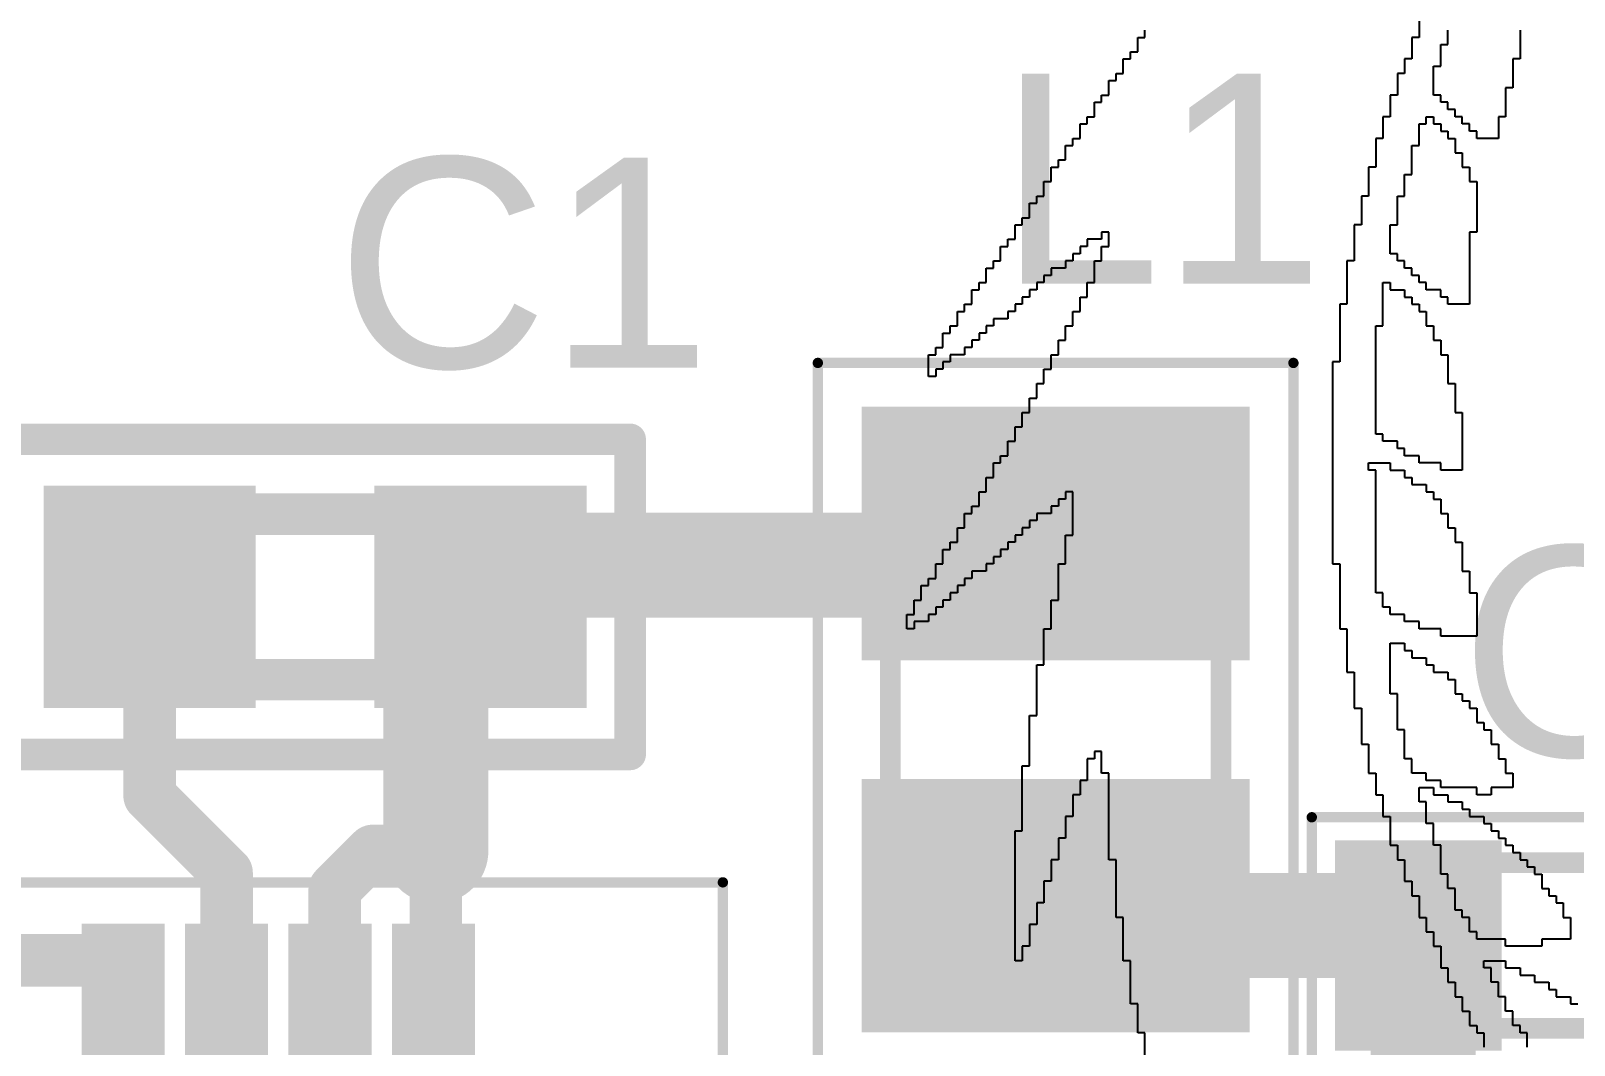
# Model space of a CAD drawing. Header units: inches. Extents: x -0.1 to 45, y 0.5 to 34.4.
# Drawn here: x 32.08 to 39.54, y 14.3 to 19.21 of the extents above; entities that cross this region are included whole.
import ezdxf

# ---------------------------------------------------------------- set-up
doc = ezdxf.new("R2010")
doc.units = ezdxf.units.IN
doc.styles.add('Arial', font='', dxfattribs={"height": 0.2})
doc.styles.get('Arial').set_extended_font_data('Arial')

# ---------------------------------------------------------------- blocks, each defined once
blk = doc.blocks.new('INDC2016X100N_61')
for color, points in [(216, [(-1.513, -0.938), (-1.513, 0.938), (-0.287, 0.938), (-0.287, -0.938)]), (8, [(-1.475, -0.9), (-1.475, 0.9), (-0.325, 0.9), (-0.325, -0.9)]), (1, [(-1.475, -0.9), (-1.475, 0.9), (-0.325, 0.9), (-0.325, -0.9)]), (216, [(0.287, -0.938), (0.287, 0.938), (1.513, 0.938), (1.513, -0.938)]), (8, [(0.325, -0.9), (0.325, 0.9), (1.475, 0.9), (1.475, -0.9)]), (1, [(0.325, -0.9), (0.325, 0.9), (1.475, 0.9), (1.475, -0.9)])]:
    blk.add_hatch(color=color).paths.add_polyline_path(points)
for points in [[(1.725, 1.15, 0.05, 0.05, 0), (-1.725, 1.15, 0.05, 0.05, 0)], [(-1.725, -1.15, 0.05, 0.05, 0), (-1.725, 1.15, 0.05, 0.05, 0)], [(1.725, -1.15, 0.05, 0.05, 0), (1.725, 1.15, 0.05, 0.05, 0)], [(-1, -0.8, 0.1, 0.1, 0), (-1, 0.8, 0.1, 0.1, 0)], [(1, 0.8, 0.1, 0.1, 0), (-1, 0.8, 0.1, 0.1, 0)], [(1, -0.8, 0.1, 0.1, 0), (1, 0.8, 0.1, 0.1, 0)], [(-1, -0.8, 0.1, 0.1, 0), (1, -0.8, 0.1, 0.1, 0)], [(1.725, -1.15, 0.05, 0.05, 0), (-1.725, -1.15, 0.05, 0.05, 0)]]:
    blk.add_lwpolyline(points, format="xyseb")
for points in [[(-1.7375, 1.15, 0.025, 0.025, 1), (-1.7125, 1.15, 0.025, 0.025, 1)], [(-1.7375, 1.15, 0.025, 0.025, 1), (-1.7125, 1.15, 0.025, 0.025, 1)], [(1.7125, 1.15, 0.025, 0.025, 1), (1.7375, 1.15, 0.025, 0.025, 1)], [(1.7125, 1.15, 0.025, 0.025, 1), (1.7375, 1.15, 0.025, 0.025, 1)], [(-1.025, 0.8, 0.05, 0.05, 1), (-0.975, 0.8, 0.05, 0.05, 1)], [(-1.025, 0.8, 0.05, 0.05, 1), (-0.975, 0.8, 0.05, 0.05, 1)], [(0.975, 0.8, 0.05, 0.05, 1), (1.025, 0.8, 0.05, 0.05, 1)], [(0.975, 0.8, 0.05, 0.05, 1), (1.025, 0.8, 0.05, 0.05, 1)], [(-1.025, -0.8, 0.05, 0.05, 1), (-0.975, -0.8, 0.05, 0.05, 1)], [(-1.025, -0.8, 0.05, 0.05, 1), (-0.975, -0.8, 0.05, 0.05, 1)], [(0.975, -0.8, 0.05, 0.05, 1), (1.025, -0.8, 0.05, 0.05, 1)], [(0.975, -0.8, 0.05, 0.05, 1), (1.025, -0.8, 0.05, 0.05, 1)], [(-1.7375, -1.15, 0.025, 0.025, 1), (-1.7125, -1.15, 0.025, 0.025, 1)], [(-1.7375, -1.15, 0.025, 0.025, 1), (-1.7125, -1.15, 0.025, 0.025, 1)], [(1.7125, -1.15, 0.025, 0.025, 1), (1.7375, -1.15, 0.025, 0.025, 1)], [(1.7125, -1.15, 0.025, 0.025, 1), (1.7375, -1.15, 0.025, 0.025, 1)]]:
    blk.add_lwpolyline(points, format="xyseb", close=True)
at = {"style": 'Arial'}
blk.add_text('L1', height=1.016, rotation=90, dxfattribs=at).set_placement((-2.1082, -0.2794))
blk = doc.blocks.new('QFN50P300X300X80_17N_D_68')
for color, points in [(216, [(-0.9508, 1.0492), (-0.9508, 1.9508), (-0.5492, 1.9508), (-0.5492, 1.0492)]), (216, [(-0.4508, 1.0492), (-0.4508, 1.9508), (-0.0492, 1.9508), (-0.0492, 1.0492)]), (216, [(0.0492, 1.0492), (0.0492, 1.9508), (0.4508, 1.9508), (0.4508, 1.0492)]), (216, [(0.5492, 1.0492), (0.5492, 1.9508), (0.9508, 1.9508), (0.9508, 1.0492)]), (8, [(-0.9, 1.1), (-0.9, 1.9), (-0.6, 1.9), (-0.6, 1.1)]), (1, [(-0.9, 1.1), (-0.9, 1.9), (-0.6, 1.9), (-0.6, 1.1)]), (8, [(-0.4, 1.1), (-0.4, 1.9), (-0.1, 1.9), (-0.1, 1.1)]), (1, [(-0.4, 1.1), (-0.4, 1.9), (-0.1, 1.9), (-0.1, 1.1)]), (8, [(0.1, 1.1), (0.1, 1.9), (0.4, 1.9), (0.4, 1.1)]), (1, [(0.1, 1.1), (0.1, 1.9), (0.4, 1.9), (0.4, 1.1)]), (8, [(0.6, 1.1), (0.6, 1.9), (0.9, 1.9), (0.9, 1.1)]), (1, [(0.6, 1.1), (0.6, 1.9), (0.9, 1.9), (0.9, 1.1)]), (216, [(-1.9508, 0.9508), (-1.0492, 0.9508), (-1.0492, 0.5492), (-1.9508, 0.5492)]), (8, [(-1.9, 0.9), (-1.1, 0.9), (-1.1, 0.6), (-1.9, 0.6)]), (1, [(-1.9, 0.9), (-1.1, 0.9), (-1.1, 0.6), (-1.9, 0.6)]), (216, [(-0.9308, -0.9308), (-0.9308, 0.9308), (0.9308, 0.9308), (0.9308, -0.9308)]), (216, [(1.0492, 0.9508), (1.9508, 0.9508), (1.9508, 0.5492), (1.0492, 0.5492)]), (8, [(1.1, 0.9), (1.9, 0.9), (1.9, 0.6), (1.1, 0.6)]), (1, [(1.1, 0.9), (1.9, 0.9), (1.9, 0.6), (1.1, 0.6)]), (8, [(-0.88, -0.88), (-0.88, 0.88), (0.88, 0.88), (0.88, -0.88)]), (1, [(-0.88, -0.88), (-0.88, 0.88), (0.88, 0.88), (0.88, -0.88)]), (216, [(-1.9508, 0.4508), (-1.0492, 0.4508), (-1.0492, 0.0492), (-1.9508, 0.0492)]), (216, [(1.0492, 0.4508), (1.9508, 0.4508), (1.9508, 0.0492), (1.0492, 0.0492)]), (8, [(-1.9, 0.4), (-1.1, 0.4), (-1.1, 0.1), (-1.9, 0.1)]), (1, [(-1.9, 0.4), (-1.1, 0.4), (-1.1, 0.1), (-1.9, 0.1)]), (8, [(1.1, 0.4), (1.9, 0.4), (1.9, 0.1), (1.1, 0.1)]), (1, [(1.1, 0.4), (1.9, 0.4), (1.9, 0.1), (1.1, 0.1)]), (216, [(-1.9508, -0.0492), (-1.0492, -0.0492), (-1.0492, -0.4508), (-1.9508, -0.4508)]), (216, [(1.0492, -0.0492), (1.9508, -0.0492), (1.9508, -0.4508), (1.0492, -0.4508)]), (8, [(-1.9, -0.1), (-1.1, -0.1), (-1.1, -0.4), (-1.9, -0.4)]), (1, [(-1.9, -0.1), (-1.1, -0.1), (-1.1, -0.4), (-1.9, -0.4)]), (8, [(1.1, -0.1), (1.9, -0.1), (1.9, -0.4), (1.1, -0.4)]), (1, [(1.1, -0.1), (1.9, -0.1), (1.9, -0.4), (1.1, -0.4)]), (216, [(-1.9508, -0.5492), (-1.0492, -0.5492), (-1.0492, -0.9508), (-1.9508, -0.9508)]), (216, [(1.0492, -0.5492), (1.9508, -0.5492), (1.9508, -0.9508), (1.0492, -0.9508)]), (8, [(-1.9, -0.6), (-1.1, -0.6), (-1.1, -0.9), (-1.9, -0.9)]), (1, [(-1.9, -0.6), (-1.1, -0.6), (-1.1, -0.9), (-1.9, -0.9)]), (8, [(1.1, -0.6), (1.9, -0.6), (1.9, -0.9), (1.1, -0.9)]), (1, [(1.1, -0.6), (1.9, -0.6), (1.9, -0.9), (1.1, -0.9)]), (216, [(-0.9508, -1.9508), (-0.9508, -1.0492), (-0.5492, -1.0492), (-0.5492, -1.9508)]), (8, [(-0.9, -1.9), (-0.9, -1.1), (-0.6, -1.1), (-0.6, -1.9)]), (1, [(-0.9, -1.9), (-0.9, -1.1), (-0.6, -1.1), (-0.6, -1.9)]), (216, [(-0.4508, -1.9508), (-0.4508, -1.0492), (-0.0492, -1.0492), (-0.0492, -1.9508)]), (8, [(-0.4, -1.9), (-0.4, -1.1), (-0.1, -1.1), (-0.1, -1.9)]), (1, [(-0.4, -1.9), (-0.4, -1.1), (-0.1, -1.1), (-0.1, -1.9)]), (216, [(0.0492, -1.9508), (0.0492, -1.0492), (0.4508, -1.0492), (0.4508, -1.9508)]), (8, [(0.1, -1.9), (0.1, -1.1), (0.4, -1.1), (0.4, -1.9)]), (1, [(0.1, -1.9), (0.1, -1.1), (0.4, -1.1), (0.4, -1.9)]), (216, [(0.5492, -1.9508), (0.5492, -1.0492), (0.9508, -1.0492), (0.9508, -1.9508)]), (8, [(0.6, -1.9), (0.6, -1.1), (0.9, -1.1), (0.9, -1.9)]), (1, [(0.6, -1.9), (0.6, -1.1), (0.9, -1.1), (0.9, -1.9)])]:
    blk.add_hatch(color=color).paths.add_polyline_path(points)
for points in [[(-2.15, 2.15, 0.05, 0.05, 0), (2.15, 2.15, 0.05, 0.05, 0)], [(-2.15, -2.15, 0.05, 0.05, 0), (-2.15, 2.15, 0.05, 0.05, 0)], [(2.15, -2.15, 0.05, 0.05, 0), (2.15, 2.15, 0.05, 0.05, 0)], [(-2.15, -2.15, 0.05, 0.05, 0), (2.15, -2.15, 0.05, 0.05, 0)]]:
    blk.add_lwpolyline(points, format="xyseb")
for points in [[(-2.1625, 2.15, 0.025, 0.025, 1), (-2.1375, 2.15, 0.025, 0.025, 1)], [(-2.1625, 2.15, 0.025, 0.025, 1), (-2.1375, 2.15, 0.025, 0.025, 1)], [(2.1375, 2.15, 0.025, 0.025, 1), (2.1625, 2.15, 0.025, 0.025, 1)], [(2.1375, 2.15, 0.025, 0.025, 1), (2.1625, 2.15, 0.025, 0.025, 1)], [(-1.6764, 1.397, 0.25, 0.25, 1), (-1.8796, 1.397, 0.25, 0.25, 1)], [(-1.9421, 1.397, 0.125, 0.125, 1), (-1.8171, 1.397, 0.125, 0.125, 1)], [(-1.7389, 1.397, 0.125, 0.125, 1), (-1.6139, 1.397, 0.125, 0.125, 1)], [(-2.1625, -2.15, 0.025, 0.025, 1), (-2.1375, -2.15, 0.025, 0.025, 1)], [(-2.1625, -2.15, 0.025, 0.025, 1), (-2.1375, -2.15, 0.025, 0.025, 1)], [(2.1375, -2.15, 0.025, 0.025, 1), (2.1625, -2.15, 0.025, 0.025, 1)], [(2.1375, -2.15, 0.025, 0.025, 1), (2.1625, -2.15, 0.025, 0.025, 1)]]:
    blk.add_lwpolyline(points, format="xyseb", close=True)
at = {"style": 'Arial'}
blk.add_text('IC1', height=1.016, rotation=90, dxfattribs=at).set_placement((-2.3114, -1.2286))
blk = doc.blocks.new('CAPC1608X90N_77')
for color, points in [(216, [(-1.113, -0.508), (-1.113, 0.508), (-0.307, 0.508), (-0.307, -0.508)]), (8, [(-1.075, -0.47), (-1.075, 0.47), (-0.345, 0.47), (-0.345, -0.47)]), (1, [(-1.075, -0.47), (-1.075, 0.47), (-0.345, 0.47), (-0.345, -0.47)]), (216, [(0.307, -0.508), (0.307, 0.508), (1.113, 0.508), (1.113, -0.508)]), (8, [(0.345, -0.47), (0.345, 0.47), (1.075, 0.47), (1.075, -0.47)]), (1, [(0.345, -0.47), (0.345, 0.47), (1.075, 0.47), (1.075, -0.47)])]:
    blk.add_hatch(color=color).paths.add_polyline_path(points)
for points in [[(1.225, 0.62, 0.05, 0.05, 0), (-1.225, 0.62, 0.05, 0.05, 0)], [(-1.225, 0.62, 0.05, 0.05, 0), (-1.225, -0.62, 0.05, 0.05, 0)], [(1.225, 0.62, 0.05, 0.05, 0), (1.225, -0.62, 0.05, 0.05, 0)], [(-0.8, 0.4, 0.1, 0.1, 0), (-0.8, -0.4, 0.1, 0.1, 0)], [(0.8, 0.4, 0.1, 0.1, 0), (-0.8, 0.4, 0.1, 0.1, 0)], [(0.8, 0.4, 0.1, 0.1, 0), (0.8, -0.4, 0.1, 0.1, 0)], [(0.8, -0.4, 0.1, 0.1, 0), (-0.8, -0.4, 0.1, 0.1, 0)], [(1.225, -0.62, 0.05, 0.05, 0), (-1.225, -0.62, 0.05, 0.05, 0)]]:
    blk.add_lwpolyline(points, format="xyseb")
for points in [[(-1.2375, 0.62, 0.025, 0.025, 1), (-1.2125, 0.62, 0.025, 0.025, 1)], [(-1.2375, 0.62, 0.025, 0.025, 1), (-1.2125, 0.62, 0.025, 0.025, 1)], [(1.2125, 0.62, 0.025, 0.025, 1), (1.2375, 0.62, 0.025, 0.025, 1)], [(1.2125, 0.62, 0.025, 0.025, 1), (1.2375, 0.62, 0.025, 0.025, 1)], [(-0.825, 0.4, 0.05, 0.05, 1), (-0.775, 0.4, 0.05, 0.05, 1)], [(-0.825, 0.4, 0.05, 0.05, 1), (-0.775, 0.4, 0.05, 0.05, 1)], [(0.775, 0.4, 0.05, 0.05, 1), (0.825, 0.4, 0.05, 0.05, 1)], [(0.775, 0.4, 0.05, 0.05, 1), (0.825, 0.4, 0.05, 0.05, 1)], [(-0.825, -0.4, 0.05, 0.05, 1), (-0.775, -0.4, 0.05, 0.05, 1)], [(-0.825, -0.4, 0.05, 0.05, 1), (-0.775, -0.4, 0.05, 0.05, 1)], [(0.775, -0.4, 0.05, 0.05, 1), (0.825, -0.4, 0.05, 0.05, 1)], [(0.775, -0.4, 0.05, 0.05, 1), (0.825, -0.4, 0.05, 0.05, 1)], [(-1.2375, -0.62, 0.025, 0.025, 1), (-1.2125, -0.62, 0.025, 0.025, 1)], [(-1.2375, -0.62, 0.025, 0.025, 1), (-1.2125, -0.62, 0.025, 0.025, 1)], [(1.2125, -0.62, 0.025, 0.025, 1), (1.2375, -0.62, 0.025, 0.025, 1)], [(1.2125, -0.62, 0.025, 0.025, 1), (1.2375, -0.62, 0.025, 0.025, 1)]]:
    blk.add_lwpolyline(points, format="xyseb", close=True)
at = {"style": 'Arial'}
blk.add_text('C2', height=1.016, rotation=180, dxfattribs=at).set_placement((0.508, -0.9144))
blk = doc.blocks.new('C0603_78')
for color, points in [(216, [(-1.313, -0.538), (-1.313, 0.538), (-0.287, 0.538), (-0.287, -0.538)]), (216, [(0.287, -0.538), (0.287, 0.538), (1.313, 0.538), (1.313, -0.538)]), (8, [(-1.275, -0.5), (-1.275, 0.5), (-0.325, 0.5), (-0.325, -0.5)]), (1, [(-1.275, -0.5), (-1.275, 0.5), (-0.325, 0.5), (-0.325, -0.5)]), (8, [(0.325, -0.5), (0.325, 0.5), (1.275, 0.5), (1.275, -0.5)]), (1, [(0.325, -0.5), (0.325, 0.5), (1.275, 0.5), (1.275, -0.5)])]:
    blk.add_hatch(color=color).paths.add_polyline_path(points)
for points in [[(-1.524, -0.762, 0.1524, 0.1524, 0), (-1.524, 0.762, 0.1524, 0.1524, 0)], [(-1.524, 0.762, 0.1524, 0.1524, 0), (1.524, 0.762, 0.1524, 0.1524, 0)], [(1.524, -0.762, 0.1524, 0.1524, 0), (1.524, 0.762, 0.1524, 0.1524, 0)], [(-0.8, 0.4, 0.2, 0.2, 0), (0.8, 0.4, 0.2, 0.2, 0)], [(-0.8, -0.4, 0.2, 0.2, 0), (-0.8, 0.4, 0.2, 0.2, 0)], [(0.8, -0.4, 0.2, 0.2, 0), (0.8, 0.4, 0.2, 0.2, 0)], [(-0.8, -0.4, 0.2, 0.2, 0), (0.8, -0.4, 0.2, 0.2, 0)], [(-1.524, -0.762, 0.1524, 0.1524, 0), (1.524, -0.762, 0.1524, 0.1524, 0)]]:
    blk.add_lwpolyline(points, format="xyseb")
for points in [[(-1.5621, 0.762, 0.0762, 0.0762, 1), (-1.4859, 0.762, 0.0762, 0.0762, 1)], [(-1.5621, 0.762, 0.0762, 0.0762, 1), (-1.4859, 0.762, 0.0762, 0.0762, 1)], [(1.4859, 0.762, 0.0762, 0.0762, 1), (1.5621, 0.762, 0.0762, 0.0762, 1)], [(1.4859, 0.762, 0.0762, 0.0762, 1), (1.5621, 0.762, 0.0762, 0.0762, 1)], [(-0.85, 0.4, 0.1, 0.1, 1), (-0.75, 0.4, 0.1, 0.1, 1)], [(-0.85, 0.4, 0.1, 0.1, 1), (-0.75, 0.4, 0.1, 0.1, 1)], [(0.75, 0.4, 0.1, 0.1, 1), (0.85, 0.4, 0.1, 0.1, 1)], [(0.75, 0.4, 0.1, 0.1, 1), (0.85, 0.4, 0.1, 0.1, 1)], [(-0.85, -0.4, 0.1, 0.1, 1), (-0.75, -0.4, 0.1, 0.1, 1)], [(-0.85, -0.4, 0.1, 0.1, 1), (-0.75, -0.4, 0.1, 0.1, 1)], [(0.75, -0.4, 0.1, 0.1, 1), (0.85, -0.4, 0.1, 0.1, 1)], [(0.75, -0.4, 0.1, 0.1, 1), (0.85, -0.4, 0.1, 0.1, 1)], [(-1.5621, -0.762, 0.0762, 0.0762, 1), (-1.4859, -0.762, 0.0762, 0.0762, 1)], [(-1.5621, -0.762, 0.0762, 0.0762, 1), (-1.4859, -0.762, 0.0762, 0.0762, 1)], [(1.4859, -0.762, 0.0762, 0.0762, 1), (1.5621, -0.762, 0.0762, 0.0762, 1)], [(1.4859, -0.762, 0.0762, 0.0762, 1), (1.5621, -0.762, 0.0762, 0.0762, 1)]]:
    blk.add_lwpolyline(points, format="xyseb", close=True)
at = {"style": 'Arial'}
blk.add_text('C1', height=1.016, dxfattribs=at).set_placement((0.1016, 1.1082))

msp = doc.modelspace()

# ---------------------------------------------------------------- linework, layer by layer
for p, q in [((38.7907, 19.2791), (38.7907, 19.1744)), ((37.4651, 19.1744), (37.4651, 19.2093)), ((38.9302, 19.1395), (38.9302, 19.2093)), ((39.2791, 19.2093), (39.2791, 19.0698)), ((37.4302, 19.1047), (37.4302, 19.1744)), ((37.4302, 19.1744), (37.4651, 19.1744)), ((38.7907, 19.1744), (38.7558, 19.1744)), ((38.7558, 19.1744), (38.7558, 19.0698)), ((38.8954, 19.0349), (38.8954, 19.1395)), ((38.8954, 19.1395), (38.9302, 19.1395)), ((37.3605, 19), (37.3605, 19.0698)), ((37.3605, 19.0698), (37.3953, 19.0698)), ((37.3953, 19.0698), (37.3953, 19.1047)), ((37.3953, 19.1047), (37.4302, 19.1047)), ((38.7558, 19.0698), (38.7209, 19.0698)), ((38.7209, 19.0698), (38.7209, 19)), ((38.8605, 18.8953), (38.8605, 19.0349)), ((38.8605, 19.0349), (38.8954, 19.0349)), ((39.2791, 19.0698), (39.2442, 19.0698)), ((39.2442, 19.0698), (39.2442, 18.9302)), ((37.2907, 18.8953), (37.2907, 18.9651)), ((37.2907, 18.9651), (37.3256, 18.9651)), ((37.3256, 18.9651), (37.3256, 19)), ((37.3256, 19), (37.3605, 19)), ((38.7209, 19), (38.686, 19)), ((38.686, 19), (38.686, 18.8953)), ((37.2558, 18.8605), (37.2558, 18.8953)), ((37.2558, 18.8953), (37.2907, 18.8953)), ((38.686, 18.8953), (38.6512, 18.8953)), ((38.6512, 18.8953), (38.6512, 18.7907)), ((38.8954, 18.8953), (38.8605, 18.8953)), ((38.8954, 18.8605), (38.8954, 18.8953)), ((39.2442, 18.9302), (39.2093, 18.9302)), ((39.2093, 18.9302), (39.2093, 18.7907)), ((37.2209, 18.7907), (37.2209, 18.8605)), ((37.2209, 18.8605), (37.2558, 18.8605)), ((38.9302, 18.8605), (38.8954, 18.8605)), ((38.9302, 18.8256), (38.9302, 18.8605)), ((38.9651, 18.8256), (38.9302, 18.8256)), ((38.9651, 18.7907), (38.9651, 18.8256)), ((37.1512, 18.686), (37.1512, 18.7558)), ((37.1512, 18.7558), (37.186, 18.7558)), ((37.186, 18.7558), (37.186, 18.7907)), ((37.186, 18.7907), (37.2209, 18.7907)), ((38.6512, 18.7907), (38.6163, 18.7907)), ((38.6163, 18.7907), (38.6163, 18.686)), ((38.7907, 18.6512), (38.7907, 18.7558)), ((38.7907, 18.7558), (38.8256, 18.7558)), ((38.8256, 18.7558), (38.8256, 18.7907)), ((38.8256, 18.7907), (38.8605, 18.7907)), ((38.8605, 18.7907), (38.8605, 18.7558)), ((38.8605, 18.7558), (38.8954, 18.7558)), ((38.8954, 18.7558), (38.8954, 18.7209)), ((39, 18.7907), (38.9651, 18.7907)), ((39, 18.7558), (39, 18.7907)), ((39.0349, 18.7558), (39, 18.7558)), ((39.0349, 18.7209), (39.0349, 18.7558)), ((39.2093, 18.7907), (39.1744, 18.7907)), ((39.1744, 18.7907), (39.1744, 18.686)), ((37.1163, 18.6512), (37.1163, 18.686)), ((37.1163, 18.686), (37.1512, 18.686)), ((38.6163, 18.686), (38.5814, 18.686)), ((38.5814, 18.686), (38.5814, 18.5465)), ((38.8954, 18.7209), (38.9302, 18.7209)), ((38.9302, 18.7209), (38.9302, 18.686)), ((38.9302, 18.686), (38.9651, 18.686)), ((38.9651, 18.686), (38.9651, 18.6163)), ((39.0698, 18.7209), (39.0349, 18.7209)), ((39.0698, 18.686), (39.0698, 18.7209)), ((39.1744, 18.686), (39.0698, 18.686)), ((37.0814, 18.5814), (37.0814, 18.6512)), ((37.0814, 18.6512), (37.1163, 18.6512)), ((38.7558, 18.5116), (38.7558, 18.6512)), ((38.7558, 18.6512), (38.7907, 18.6512)), ((38.9651, 18.6163), (39, 18.6163)), ((39, 18.6163), (39, 18.5465)), ((37.0116, 18.4767), (37.0116, 18.5465)), ((37.0116, 18.5465), (37.0465, 18.5465)), ((37.0465, 18.5465), (37.0465, 18.5814)), ((37.0465, 18.5814), (37.0814, 18.5814)), ((38.5814, 18.5465), (38.5465, 18.5465)), ((38.5465, 18.5465), (38.5465, 18.407)), ((38.7209, 18.407), (38.7209, 18.5116)), ((38.7209, 18.5116), (38.7558, 18.5116)), ((39, 18.5465), (39.0349, 18.5465)), ((39.0349, 18.5465), (39.0349, 18.4767)), ((36.9767, 18.407), (36.9767, 18.4767)), ((36.9767, 18.4767), (37.0116, 18.4767)), ((39.0349, 18.4767), (39.0698, 18.4767)), ((39.0698, 18.4767), (39.0698, 18.2326)), ((36.907, 18.3023), (36.907, 18.3721)), ((36.907, 18.3721), (36.9419, 18.3721)), ((36.9419, 18.3721), (36.9419, 18.407)), ((36.9419, 18.407), (36.9767, 18.407)), ((38.5465, 18.407), (38.5116, 18.407)), ((38.5116, 18.407), (38.5116, 18.2674)), ((38.686, 18.2674), (38.686, 18.407)), ((38.686, 18.407), (38.7209, 18.407)), ((36.8721, 18.2674), (36.8721, 18.3023)), ((36.8721, 18.3023), (36.907, 18.3023)), ((36.8372, 18.1977), (36.8372, 18.2674)), ((36.8372, 18.2674), (36.8721, 18.2674)), ((37.2907, 18.2326), (37.2558, 18.2326)), ((37.2558, 18.2326), (37.2558, 18.1977)), ((37.2907, 18.1628), (37.2907, 18.2326)), ((38.5116, 18.2674), (38.4767, 18.2674)), ((38.4767, 18.2674), (38.4767, 18.093)), ((38.6512, 18.1279), (38.6512, 18.2674)), ((38.6512, 18.2674), (38.686, 18.2674)), ((39.0698, 18.2326), (39.0349, 18.2326)), ((39.0349, 18.2326), (39.0349, 18.1977)), ((36.7674, 18.093), (36.7674, 18.1628)), ((36.7674, 18.1628), (36.8023, 18.1628)), ((36.8023, 18.1628), (36.8023, 18.1977)), ((36.8023, 18.1977), (36.8372, 18.1977)), ((37.186, 18.1628), (37.1512, 18.1628)), ((37.1512, 18.1628), (37.1512, 18.1279)), ((37.2558, 18.1977), (37.186, 18.1977)), ((37.186, 18.1977), (37.186, 18.1628)), ((37.2558, 18.093), (37.2558, 18.1628)), ((37.2558, 18.1628), (37.2907, 18.1628)), ((39.0349, 18.1977), (39.0349, 18.1628)), ((39.0349, 18.1628), (39.0349, 17.8837)), ((36.7326, 18.0581), (36.7326, 18.093)), ((36.7326, 18.093), (36.7674, 18.093)), ((37.1163, 18.093), (37.0814, 18.093)), ((37.0814, 18.093), (37.0814, 18.0581)), ((37.1512, 18.1279), (37.1163, 18.1279)), ((37.1163, 18.1279), (37.1163, 18.093)), ((37.2209, 17.9884), (37.2209, 18.093)), ((37.2209, 18.093), (37.2558, 18.093)), ((38.4767, 18.093), (38.4419, 18.093)), ((38.4419, 18.093), (38.4419, 17.8837)), ((38.686, 18.1279), (38.6512, 18.1279)), ((38.686, 18.093), (38.686, 18.1279)), ((38.7209, 18.093), (38.686, 18.093)), ((38.7209, 18.0581), (38.7209, 18.093)), ((36.6628, 17.9535), (36.6628, 17.9884)), ((36.6628, 17.9884), (36.6977, 17.9884)), ((36.6977, 17.9884), (36.6977, 18.0581)), ((36.6977, 18.0581), (36.7326, 18.0581)), ((36.9767, 17.9884), (36.9419, 17.9884)), ((36.9419, 17.9884), (36.9419, 17.9535)), ((37.0116, 18.0233), (36.9767, 18.0233)), ((36.9767, 18.0233), (36.9767, 17.9884)), ((37.0814, 18.0581), (37.0116, 18.0581)), ((37.0116, 18.0581), (37.0116, 18.0233)), ((37.186, 17.9186), (37.186, 17.9884)), ((37.186, 17.9884), (37.2209, 17.9884)), ((38.6163, 17.7791), (38.6163, 17.9884)), ((38.6163, 17.9884), (38.6512, 17.9884)), ((38.6512, 17.9884), (38.6512, 17.9535)), ((38.7558, 18.0581), (38.7209, 18.0581)), ((38.7558, 18.0233), (38.7558, 18.0581)), ((38.7907, 18.0233), (38.7558, 18.0233)), ((38.7907, 17.9884), (38.7907, 18.0233)), ((38.8256, 17.9884), (38.7907, 17.9884)), ((38.8256, 17.9535), (38.8256, 17.9884)), ((36.6279, 17.8837), (36.6279, 17.9535)), ((36.6279, 17.9535), (36.6628, 17.9535)), ((36.907, 17.9186), (36.8721, 17.9186)), ((36.8721, 17.9186), (36.8721, 17.8837)), ((36.9419, 17.9535), (36.907, 17.9535)), ((36.907, 17.9535), (36.907, 17.9186)), ((37.1512, 17.8488), (37.1512, 17.9186)), ((37.1512, 17.9186), (37.186, 17.9186)), ((38.6512, 17.9535), (38.7209, 17.9535)), ((38.7209, 17.9535), (38.7209, 17.9186)), ((38.7209, 17.9186), (38.7558, 17.9186)), ((38.7558, 17.9186), (38.7558, 17.8837)), ((38.8954, 17.9535), (38.8256, 17.9535)), ((38.8954, 17.9186), (38.8954, 17.9535)), ((38.9302, 17.9186), (38.8954, 17.9186)), ((38.9302, 17.8837), (38.9302, 17.9186)), ((36.5581, 17.7791), (36.5581, 17.8488)), ((36.5581, 17.8488), (36.593, 17.8488)), ((36.593, 17.8488), (36.593, 17.8837)), ((36.593, 17.8837), (36.6279, 17.8837)), ((36.8372, 17.8488), (36.8023, 17.8488)), ((36.8023, 17.8488), (36.8023, 17.814)), ((36.8721, 17.8837), (36.8372, 17.8837)), ((36.8372, 17.8837), (36.8372, 17.8488)), ((37.1163, 17.7791), (37.1163, 17.8488)), ((37.1163, 17.8488), (37.1512, 17.8488)), ((38.4419, 17.8837), (38.407, 17.8837)), ((38.407, 17.8837), (38.407, 17.6047)), ((38.7558, 17.8837), (38.7907, 17.8837)), ((38.7907, 17.8837), (38.7907, 17.8488)), ((38.7907, 17.8488), (38.8256, 17.8488)), ((38.8256, 17.8488), (38.8256, 17.7791)), ((39.0349, 17.8837), (38.9302, 17.8837)), ((36.5233, 17.7442), (36.5233, 17.7791)), ((36.5233, 17.7791), (36.5581, 17.7791)), ((36.7326, 17.7791), (36.6977, 17.7791)), ((36.6977, 17.7791), (36.6977, 17.7442)), ((36.8023, 17.814), (36.7326, 17.814)), ((36.7326, 17.814), (36.7326, 17.7791)), ((37.0814, 17.7093), (37.0814, 17.7791)), ((37.0814, 17.7791), (37.1163, 17.7791)), ((38.5814, 17.2558), (38.5814, 17.7791)), ((38.5814, 17.7791), (38.6163, 17.7791)), ((38.8256, 17.7791), (38.8605, 17.7791)), ((38.8605, 17.7791), (38.8605, 17.7093)), ((36.4884, 17.6744), (36.4884, 17.7442)), ((36.4884, 17.7442), (36.5233, 17.7442)), ((36.6628, 17.7093), (36.6279, 17.7093)), ((36.6279, 17.7093), (36.6279, 17.6744)), ((36.6977, 17.7442), (36.6628, 17.7442)), ((36.6628, 17.7442), (36.6628, 17.7093)), ((37.0465, 17.6395), (37.0465, 17.7093)), ((37.0465, 17.7093), (37.0814, 17.7093)), ((38.8605, 17.7093), (38.8954, 17.7093)), ((38.8954, 17.7093), (38.8954, 17.6395)), ((36.4186, 17.5349), (36.4186, 17.6395)), ((36.4186, 17.6395), (36.4535, 17.6395)), ((36.4535, 17.6395), (36.4535, 17.6744)), ((36.4535, 17.6744), (36.4884, 17.6744)), ((36.593, 17.6395), (36.5233, 17.6395)), ((36.5233, 17.6395), (36.5233, 17.6047)), ((36.6279, 17.6744), (36.593, 17.6744)), ((36.593, 17.6744), (36.593, 17.6395)), ((37.0116, 17.5698), (37.0116, 17.6395)), ((37.0116, 17.6395), (37.0465, 17.6395)), ((38.8954, 17.6395), (38.9302, 17.6395)), ((38.9302, 17.6395), (38.9302, 17.5)), ((36.4884, 17.5698), (36.4535, 17.5698)), ((36.4535, 17.5698), (36.4535, 17.5349)), ((36.5233, 17.6047), (36.4884, 17.6047)), ((36.4884, 17.6047), (36.4884, 17.5698)), ((36.9767, 17.5), (36.9767, 17.5698)), ((36.9767, 17.5698), (37.0116, 17.5698)), ((38.407, 17.6047), (38.3721, 17.6047)), ((38.3721, 17.6047), (38.3721, 16.6279)), ((36.4535, 17.5349), (36.4186, 17.5349)), ((36.9419, 17.4302), (36.9419, 17.5)), ((36.9419, 17.5), (36.9767, 17.5)), ((38.9302, 17.5), (38.9651, 17.5)), ((38.9651, 17.5), (38.9651, 17.3605)), ((36.907, 17.3605), (36.907, 17.4302)), ((36.907, 17.4302), (36.9419, 17.4302)), ((36.8721, 17.2907), (36.8721, 17.3605)), ((36.8721, 17.3605), (36.907, 17.3605)), ((38.9651, 17.3605), (39, 17.3605)), ((39, 17.3605), (39, 17.0814)), ((36.8372, 17.2209), (36.8372, 17.2907)), ((36.8372, 17.2907), (36.8721, 17.2907)), ((38.6163, 17.2558), (38.5814, 17.2558)), ((38.6163, 17.2209), (38.6163, 17.2558)), ((36.8023, 17.1512), (36.8023, 17.2209)), ((36.8023, 17.2209), (36.8372, 17.2209)), ((38.686, 17.2209), (38.6163, 17.2209)), ((38.686, 17.186), (38.686, 17.2209)), ((38.7209, 17.186), (38.686, 17.186)), ((38.7209, 17.1512), (38.7209, 17.186)), ((36.7326, 17.0465), (36.7326, 17.1163)), ((36.7326, 17.1163), (36.7674, 17.1163)), ((36.7674, 17.1163), (36.7674, 17.1512)), ((36.7674, 17.1512), (36.8023, 17.1512)), ((38.5465, 17.0814), (38.5465, 17.1163)), ((38.5465, 17.1163), (38.6512, 17.1163)), ((38.6512, 17.1163), (38.6512, 17.0814)), ((38.7907, 17.1512), (38.7209, 17.1512)), ((38.7907, 17.1163), (38.7907, 17.1512)), ((38.8954, 17.1163), (38.7907, 17.1163)), ((38.8954, 17.0814), (38.8954, 17.1163)), ((36.6977, 16.9767), (36.6977, 17.0465)), ((36.6977, 17.0465), (36.7326, 17.0465)), ((38.5814, 17.0814), (38.5465, 17.0814)), ((38.5814, 16.4884), (38.5814, 17.0814)), ((38.6512, 17.0814), (38.7209, 17.0814)), ((38.7209, 17.0814), (38.7209, 17.0465)), ((38.7209, 17.0465), (38.7558, 17.0465)), ((38.7558, 17.0465), (38.7558, 17.0116)), ((39, 17.0814), (38.8954, 17.0814)), ((36.6628, 16.907), (36.6628, 16.9767)), ((36.6628, 16.9767), (36.6977, 16.9767)), ((37.0814, 16.9419), (37.0465, 16.9419)), ((37.0465, 16.9419), (37.0465, 16.907)), ((37.1163, 16.9767), (37.0814, 16.9767)), ((37.0814, 16.9767), (37.0814, 16.9419)), ((37.1163, 16.7674), (37.1163, 16.9767)), ((38.7558, 17.0116), (38.8256, 17.0116)), ((38.8256, 17.0116), (38.8256, 16.9767)), ((38.8256, 16.9767), (38.8605, 16.9767)), ((38.8605, 16.9767), (38.8605, 16.9419)), ((38.8605, 16.9419), (38.8954, 16.9419)), ((38.8954, 16.9419), (38.8954, 16.8721)), ((36.593, 16.8023), (36.593, 16.8721)), ((36.593, 16.8721), (36.6279, 16.8721)), ((36.6279, 16.8721), (36.6279, 16.907)), ((36.6279, 16.907), (36.6628, 16.907)), ((37.0116, 16.8721), (36.9419, 16.8721)), ((36.9419, 16.8721), (36.9419, 16.8372)), ((37.0465, 16.907), (37.0116, 16.907)), ((37.0116, 16.907), (37.0116, 16.8721)), ((38.8954, 16.8721), (38.9302, 16.8721)), ((38.9302, 16.8721), (38.9302, 16.8023)), ((36.5581, 16.7326), (36.5581, 16.8023)), ((36.5581, 16.8023), (36.593, 16.8023)), ((36.907, 16.8023), (36.8721, 16.8023)), ((36.8721, 16.8023), (36.8721, 16.7674)), ((36.9419, 16.8372), (36.907, 16.8372)), ((36.907, 16.8372), (36.907, 16.8023)), ((38.9302, 16.8023), (38.9651, 16.8023)), ((38.9651, 16.8023), (38.9651, 16.7326)), ((36.5233, 16.6977), (36.5233, 16.7326)), ((36.5233, 16.7326), (36.5581, 16.7326)), ((36.8372, 16.7326), (36.8023, 16.7326)), ((36.8023, 16.7326), (36.8023, 16.6977)), ((36.8721, 16.7674), (36.8372, 16.7674)), ((36.8372, 16.7674), (36.8372, 16.7326)), ((37.0814, 16.6279), (37.0814, 16.7674)), ((37.0814, 16.7674), (37.1163, 16.7674)), ((38.9651, 16.7326), (39, 16.7326)), ((39, 16.7326), (39, 16.593)), ((36.4884, 16.6279), (36.4884, 16.6977)), ((36.4884, 16.6977), (36.5233, 16.6977)), ((36.7674, 16.6628), (36.7326, 16.6628)), ((36.7326, 16.6628), (36.7326, 16.6279)), ((36.8023, 16.6977), (36.7674, 16.6977)), ((36.7674, 16.6977), (36.7674, 16.6628)), ((36.4535, 16.5581), (36.4535, 16.6279)), ((36.4535, 16.6279), (36.4884, 16.6279)), ((36.6977, 16.593), (36.6279, 16.593)), ((36.6279, 16.593), (36.6279, 16.5581)), ((36.7326, 16.6279), (36.6977, 16.6279)), ((36.6977, 16.6279), (36.6977, 16.593)), ((37.0465, 16.4535), (37.0465, 16.6279)), ((37.0465, 16.6279), (37.0814, 16.6279)), ((38.3721, 16.6279), (38.407, 16.6279)), ((38.407, 16.6279), (38.407, 16.314)), ((39, 16.593), (39.0349, 16.593)), ((39.0349, 16.593), (39.0349, 16.4884)), ((36.3837, 16.4535), (36.3837, 16.5233)), ((36.3837, 16.5233), (36.4186, 16.5233)), ((36.4186, 16.5233), (36.4186, 16.5581)), ((36.4186, 16.5581), (36.4535, 16.5581)), ((36.593, 16.5233), (36.5581, 16.5233)), ((36.5581, 16.5233), (36.5581, 16.4884)), ((36.6279, 16.5581), (36.593, 16.5581)), ((36.593, 16.5581), (36.593, 16.5233)), ((36.3488, 16.3837), (36.3488, 16.4535)), ((36.3488, 16.4535), (36.3837, 16.4535)), ((36.5233, 16.4535), (36.4884, 16.4535)), ((36.4884, 16.4535), (36.4884, 16.4186)), ((36.5581, 16.4884), (36.5233, 16.4884)), ((36.5233, 16.4884), (36.5233, 16.4535)), ((37.0116, 16.314), (37.0116, 16.4535)), ((37.0116, 16.4535), (37.0465, 16.4535)), ((38.6163, 16.4884), (38.5814, 16.4884)), ((38.6163, 16.4186), (38.6163, 16.4884)), ((39.0349, 16.4884), (39.0698, 16.4884)), ((39.0698, 16.4884), (39.0698, 16.2791)), ((36.314, 16.314), (36.314, 16.3837)), ((36.314, 16.3837), (36.3488, 16.3837)), ((36.4186, 16.3488), (36.3488, 16.3488)), ((36.3488, 16.3488), (36.3488, 16.314)), ((36.4535, 16.3837), (36.4186, 16.3837)), ((36.4186, 16.3837), (36.4186, 16.3488)), ((36.4884, 16.4186), (36.4535, 16.4186)), ((36.4535, 16.4186), (36.4535, 16.3837)), ((38.6512, 16.4186), (38.6163, 16.4186)), ((38.6512, 16.3837), (38.6512, 16.4186)), ((38.7209, 16.3837), (38.6512, 16.3837)), ((38.7209, 16.3488), (38.7209, 16.3837)), ((38.7907, 16.3488), (38.7209, 16.3488)), ((38.7907, 16.314), (38.7907, 16.3488)), ((36.3488, 16.314), (36.314, 16.314)), ((36.9767, 16.1395), (36.9767, 16.314)), ((36.9767, 16.314), (37.0116, 16.314)), ((38.407, 16.314), (38.4419, 16.314)), ((38.4419, 16.314), (38.4419, 16.1047)), ((38.8954, 16.314), (38.7907, 16.314)), ((38.8954, 16.2791), (38.8954, 16.314)), ((39.0698, 16.2791), (38.8954, 16.2791)), ((38.6512, 16), (38.6512, 16.2442)), ((38.6512, 16.2442), (38.7209, 16.2442)), ((38.7209, 16.2442), (38.7209, 16.2093)), ((38.7209, 16.2093), (38.7558, 16.2093)), ((38.7558, 16.2093), (38.7558, 16.1744)), ((36.9419, 15.8953), (36.9419, 16.1395)), ((36.9419, 16.1395), (36.9767, 16.1395)), ((38.7558, 16.1744), (38.8256, 16.1744)), ((38.8256, 16.1744), (38.8256, 16.1395)), ((38.8256, 16.1395), (38.8605, 16.1395)), ((38.8605, 16.1395), (38.8605, 16.1047)), ((38.4419, 16.1047), (38.4767, 16.1047)), ((38.4767, 16.1047), (38.4767, 15.9302)), ((38.8605, 16.1047), (38.9302, 16.1047)), ((38.9302, 16.1047), (38.9302, 16.0698)), ((38.9302, 16.0698), (38.9651, 16.0698)), ((38.9651, 16.0698), (38.9651, 16)), ((38.686, 16), (38.6512, 16)), ((38.686, 15.8256), (38.686, 16)), ((38.9651, 16), (39, 16)), ((39, 16), (39, 15.9651)), ((38.4767, 15.9302), (38.5116, 15.9302)), ((38.5116, 15.9302), (38.5116, 15.7558)), ((39, 15.9651), (39.0349, 15.9651)), ((39.0349, 15.9651), (39.0349, 15.9302)), ((39.0349, 15.9302), (39.0698, 15.9302)), ((39.0698, 15.9302), (39.0698, 15.8605)), ((36.907, 15.6512), (36.907, 15.8953)), ((36.907, 15.8953), (36.9419, 15.8953)), ((38.7209, 15.8256), (38.686, 15.8256)), ((38.7209, 15.686), (38.7209, 15.8256)), ((39.0698, 15.8605), (39.1047, 15.8605)), ((39.1047, 15.8605), (39.1047, 15.8256)), ((39.1047, 15.8256), (39.1395, 15.8256)), ((39.1395, 15.8256), (39.1395, 15.7558)), ((38.5116, 15.7558), (38.5465, 15.7558)), ((38.5465, 15.7558), (38.5465, 15.6163)), ((39.1395, 15.7558), (39.1744, 15.7558)), ((39.1744, 15.7558), (39.1744, 15.686)), ((37.2209, 15.686), (37.186, 15.686)), ((37.186, 15.686), (37.186, 15.5814)), ((37.2558, 15.7209), (37.2209, 15.7209)), ((37.2209, 15.7209), (37.2209, 15.686)), ((37.2558, 15.6163), (37.2558, 15.7209)), ((38.7558, 15.686), (38.7209, 15.686)), ((38.7558, 15.6163), (38.7558, 15.686)), ((39.1744, 15.686), (39.2093, 15.686)), ((39.2093, 15.686), (39.2093, 15.6163)), ((36.8721, 15.3372), (36.8721, 15.6512)), ((36.8721, 15.6512), (36.907, 15.6512)), ((37.2907, 15.6163), (37.2558, 15.6163)), ((37.2907, 15.1977), (37.2907, 15.6163)), ((38.5465, 15.6163), (38.5814, 15.6163)), ((38.5814, 15.6163), (38.5814, 15.5116)), ((38.8256, 15.6163), (38.7558, 15.6163)), ((38.8256, 15.5814), (38.8256, 15.6163)), ((39.2093, 15.6163), (39.2442, 15.6163)), ((39.2442, 15.6163), (39.2442, 15.5465)), ((37.186, 15.5814), (37.1512, 15.5814)), ((37.1512, 15.5814), (37.1512, 15.5116)), ((38.7907, 15.4767), (38.7907, 15.5465)), ((38.7907, 15.5465), (38.8605, 15.5465)), ((38.8954, 15.5814), (38.8256, 15.5814)), ((38.8605, 15.5465), (38.8605, 15.5116)), ((38.8954, 15.5465), (38.8954, 15.5814)), ((39.0698, 15.5465), (38.8954, 15.5465)), ((39.0698, 15.5116), (39.0698, 15.5465)), ((39.2442, 15.5465), (39.1395, 15.5465)), ((39.1395, 15.5465), (39.1395, 15.5116)), ((37.1512, 15.5116), (37.1163, 15.5116)), ((37.1163, 15.5116), (37.1163, 15.407)), ((38.5814, 15.5116), (38.6163, 15.5116)), ((38.6163, 15.5116), (38.6163, 15.407)), ((38.8256, 15.4767), (38.7907, 15.4767)), ((38.8256, 15.3721), (38.8256, 15.4767)), ((38.8605, 15.5116), (38.9302, 15.5116)), ((38.9302, 15.5116), (38.9302, 15.4767)), ((38.9302, 15.4767), (39, 15.4767)), ((39, 15.4767), (39, 15.4419)), ((39.1395, 15.5116), (39.0698, 15.5116)), ((37.1163, 15.407), (37.0814, 15.407)), ((37.0814, 15.407), (37.0814, 15.3023)), ((38.6163, 15.407), (38.6512, 15.407)), ((38.6512, 15.407), (38.6512, 15.2674)), ((39, 15.4419), (39.0349, 15.4419)), ((39.0349, 15.4419), (39.0349, 15.407)), ((39.0349, 15.407), (39.1047, 15.407)), ((39.1047, 15.407), (39.1047, 15.3721)), ((36.8372, 14.7093), (36.8372, 15.3372)), ((36.8372, 15.3372), (36.8721, 15.3372)), ((37.0814, 15.3023), (37.0465, 15.3023)), ((37.0465, 15.3023), (37.0465, 15.1977)), ((38.8605, 15.3721), (38.8256, 15.3721)), ((38.8605, 15.2674), (38.8605, 15.3721)), ((39.1047, 15.3721), (39.1395, 15.3721)), ((39.1395, 15.3721), (39.1395, 15.3372)), ((39.1395, 15.3372), (39.1744, 15.3372)), ((39.1744, 15.3372), (39.1744, 15.3023)), ((39.1744, 15.3023), (39.2093, 15.3023)), ((39.2093, 15.3023), (39.2093, 15.2674)), ((38.6512, 15.2674), (38.686, 15.2674)), ((38.686, 15.2674), (38.686, 15.1977)), ((38.8954, 15.2674), (38.8605, 15.2674)), ((38.8954, 15.1279), (38.8954, 15.2674)), ((39.2093, 15.2674), (39.2442, 15.2674)), ((39.2442, 15.2674), (39.2442, 15.2326)), ((39.2442, 15.2326), (39.2791, 15.2326)), ((39.2791, 15.2326), (39.2791, 15.1977)), ((37.0465, 15.1977), (37.0116, 15.1977)), ((37.0116, 15.1977), (37.0116, 15.093)), ((37.3256, 15.1977), (37.2907, 15.1977)), ((37.3256, 14.9186), (37.3256, 15.1977)), ((38.686, 15.1977), (38.7209, 15.1977)), ((38.7209, 15.1977), (38.7209, 15.093)), ((39.2791, 15.1977), (39.314, 15.1977)), ((39.314, 15.1977), (39.314, 15.1628)), ((39.314, 15.1628), (39.3488, 15.1628)), ((39.3488, 15.1628), (39.3488, 15.1279)), ((37.0116, 15.093), (36.9767, 15.093)), ((36.9767, 15.093), (36.9767, 14.9884)), ((38.7209, 15.093), (38.7558, 15.093)), ((38.7558, 15.093), (38.7558, 15.0233)), ((38.9302, 15.1279), (38.8954, 15.1279)), ((38.9302, 15.0581), (38.9302, 15.1279)), ((39.3488, 15.1279), (39.3837, 15.1279)), ((39.3837, 15.1279), (39.3837, 15.0581)), ((38.7558, 15.0233), (38.7907, 15.0233)), ((38.7907, 15.0233), (38.7907, 14.9186)), ((38.9651, 15.0581), (38.9302, 15.0581)), ((38.9651, 14.9535), (38.9651, 15.0581)), ((39.3837, 15.0581), (39.4186, 15.0581)), ((39.4186, 15.0581), (39.4186, 15.0233)), ((39.4186, 15.0233), (39.4535, 15.0233)), ((39.4535, 15.0233), (39.4535, 14.9884)), ((36.9767, 14.9884), (36.9419, 14.9884)), ((36.9419, 14.9884), (36.9419, 14.8837)), ((39, 14.9535), (38.9651, 14.9535)), ((39, 14.9186), (39, 14.9535)), ((39.4535, 14.9884), (39.4884, 14.9884)), ((39.4884, 14.9884), (39.4884, 14.9186)), ((36.9419, 14.8837), (36.907, 14.8837)), ((36.907, 14.8837), (36.907, 14.7791)), ((37.3605, 14.9186), (37.3256, 14.9186)), ((37.3605, 14.7093), (37.3605, 14.9186)), ((38.7907, 14.9186), (38.8256, 14.9186)), ((38.8256, 14.9186), (38.8256, 14.8488)), ((39.0349, 14.9186), (39, 14.9186)), ((39.0349, 14.8488), (39.0349, 14.9186)), ((39.4884, 14.9186), (39.5233, 14.9186)), ((39.5233, 14.9186), (39.5233, 14.814)), ((36.907, 14.7791), (36.8721, 14.7791)), ((36.8721, 14.7791), (36.8721, 14.7093)), ((38.8256, 14.8488), (38.8605, 14.8488)), ((38.8605, 14.8488), (38.8605, 14.7791)), ((38.8605, 14.7791), (38.8954, 14.7791)), ((38.8954, 14.7791), (38.8954, 14.6744)), ((39.0698, 14.8488), (39.0349, 14.8488)), ((39.0698, 14.814), (39.0698, 14.8488)), ((39.2093, 14.814), (39.0698, 14.814)), ((39.2093, 14.7791), (39.2093, 14.814)), ((39.3837, 14.7791), (39.2093, 14.7791)), ((39.5233, 14.814), (39.3837, 14.814)), ((39.3837, 14.814), (39.3837, 14.7791)), ((36.8721, 14.7093), (36.8372, 14.7093)), ((37.3953, 14.7093), (37.3605, 14.7093)), ((37.3953, 14.5), (37.3953, 14.7093)), ((39.1047, 14.6744), (39.1047, 14.7093)), ((39.1047, 14.7093), (39.2093, 14.7093)), ((39.2093, 14.7093), (39.2093, 14.6744)), ((38.8954, 14.6744), (38.9302, 14.6744)), ((38.9302, 14.6744), (38.9302, 14.6046)), ((39.1395, 14.6744), (39.1047, 14.6744)), ((39.1395, 14.6046), (39.1395, 14.6744)), ((39.2093, 14.6744), (39.2791, 14.6744)), ((39.2791, 14.6744), (39.2791, 14.6395)), ((39.2791, 14.6395), (39.3488, 14.6395)), ((39.3488, 14.6395), (39.3488, 14.6046)), ((38.9302, 14.6046), (38.9651, 14.6046)), ((38.9651, 14.6046), (38.9651, 14.5349)), ((39.1744, 14.6046), (39.1395, 14.6046)), ((39.1744, 14.5349), (39.1744, 14.6046)), ((39.3488, 14.6046), (39.4186, 14.6046)), ((39.4186, 14.6046), (39.4186, 14.5698)), ((39.4186, 14.5698), (39.4535, 14.5698)), ((39.4535, 14.5698), (39.4535, 14.5349)), ((37.4302, 14.5), (37.3953, 14.5)), ((37.4302, 14.3605), (37.4302, 14.5)), ((38.9651, 14.5349), (39, 14.5349)), ((39, 14.5349), (39, 14.4651)), ((39.2093, 14.5349), (39.1744, 14.5349)), ((39.2093, 14.4651), (39.2093, 14.5349)), ((39.4535, 14.5349), (39.5233, 14.5349)), ((39.5233, 14.5349), (39.5233, 14.5)), ((39.5233, 14.5), (39.5581, 14.5)), ((39, 14.4651), (39.0349, 14.4651)), ((39.0349, 14.4651), (39.0349, 14.3953)), ((39.2442, 14.4651), (39.2093, 14.4651)), ((39.2442, 14.3953), (39.2442, 14.4651)), ((37.4651, 14.3605), (37.4302, 14.3605)), ((37.4651, 14.186), (37.4651, 14.3605)), ((39.0349, 14.3953), (39.0698, 14.3953)), ((39.0698, 14.3953), (39.0698, 14.3605)), ((39.0698, 14.3605), (39.1047, 14.3605)), ((39.1047, 14.3605), (39.1047, 14.2907)), ((39.2791, 14.3953), (39.2442, 14.3953)), ((39.2791, 14.3605), (39.2791, 14.3953)), ((39.314, 14.3605), (39.2791, 14.3605)), ((39.314, 14.2907), (39.314, 14.3605))]:
    msp.add_line(p, q)
for points in [[(36.88, 16.6218, 0.508, 0.508, 0), (37.0332, 16.775, 0.508, 0.508, 0)], [(34.2518, 16.4686, 0.508, 0.508, 0), (34.405, 16.6218, 0.508, 0.508, 0)], [(34.405, 16.6218, 0.508, 0.508, 0), (36.88, 16.6218, 0.508, 0.508, 0)], [(34.036, 16.2528, 0.508, 0.508, 0), (34.2518, 16.4686, 0.508, 0.508, 0)], [(32.6518, 15.5066, 0.254, 0.254, 0), (32.6518, 16.4686, 0.254, 0.254, 0)], [(34.036, 15.24, 0.508, 0.508, 0), (34.036, 16.2528, 0.508, 0.508, 0)], [(32.6518, 15.5066, 0.254, 0.254, 0), (33.024, 15.1344, 0.254, 0.254, 0)], [(33.547, 15.0558, 0.254, 0.254, 0), (33.7312, 15.24, 0.254, 0.254, 0)], [(33.7312, 15.24, 0.254, 0.254, 0), (34.036, 15.24, 0.254, 0.254, 0)], [(34.036, 14.45, 0.254, 0.254, 0), (34.036, 15.24, 0.254, 0.254, 0)], [(33.024, 14.438, 0.254, 0.254, 0), (33.024, 15.1344, 0.254, 0.254, 0)], [(37.0332, 14.975, 0.508, 0.508, 0), (37.1293, 14.8789, 0.508, 0.508, 0)], [(33.547, 14.461, 0.254, 0.254, 0), (33.547, 15.0558, 0.254, 0.254, 0)], [(37.1293, 14.8789, 0.508, 0.508, 0), (38.6909, 14.8789, 0.508, 0.508, 0)], [(38.6909, 14.8789, 0.508, 0.508, 0), (38.787, 14.7828, 0.508, 0.508, 0)], [(38.787, 14.7828, 0.508, 0.508, 0), (38.8112, 14.7586, 0.508, 0.508, 0)], [(38.8112, 13.335, 0.508, 0.508, 0), (38.8112, 14.7586, 0.508, 0.508, 0)], [(31.8726, 14.711, 0.254, 0.254, 0), (32.501, 14.711, 0.254, 0.254, 0)], [(32.501, 14.711, 0.254, 0.254, 0), (32.524, 14.688, 0.254, 0.254, 0)], [(32.524, 14.438, 0.254, 0.254, 0), (32.524, 14.688, 0.254, 0.254, 0)], [(33.524, 14.438, 0.254, 0.254, 0), (33.547, 14.461, 0.254, 0.254, 0)], [(34.024, 14.438, 0.254, 0.254, 0), (34.036, 14.45, 0.254, 0.254, 0)]]:
    msp.add_lwpolyline(points, format="xyseb")
for points in [[(36.9062, 16.775, 0.254, 0.254, 1), (37.1602, 16.775, 0.254, 0.254, 1)], [(34.278, 16.6218, 0.254, 0.254, 1), (34.532, 16.6218, 0.254, 0.254, 1)], [(34.278, 16.6218, 0.254, 0.254, 1), (34.532, 16.6218, 0.254, 0.254, 1)], [(36.753, 16.6218, 0.254, 0.254, 1), (37.007, 16.6218, 0.254, 0.254, 1)], [(36.753, 16.6218, 0.254, 0.254, 1), (37.007, 16.6218, 0.254, 0.254, 1)], [(34.1248, 16.4686, 0.254, 0.254, 1), (34.3788, 16.4686, 0.254, 0.254, 1)], [(34.1248, 16.4686, 0.254, 0.254, 1), (34.3788, 16.4686, 0.254, 0.254, 1)], [(32.5883, 16.4686, 0.127, 0.127, 1), (32.7153, 16.4686, 0.127, 0.127, 1)], [(33.909, 16.2528, 0.254, 0.254, 1), (34.163, 16.2528, 0.254, 0.254, 1)], [(33.909, 16.2528, 0.254, 0.254, 1), (34.163, 16.2528, 0.254, 0.254, 1)], [(32.5883, 15.5066, 0.127, 0.127, 1), (32.7153, 15.5066, 0.127, 0.127, 1)], [(32.5883, 15.5066, 0.127, 0.127, 1), (32.7153, 15.5066, 0.127, 0.127, 1)], [(33.909, 15.24, 0.254, 0.254, 1), (34.163, 15.24, 0.254, 0.254, 1)], [(33.6677, 15.24, 0.127, 0.127, 1), (33.7947, 15.24, 0.127, 0.127, 1)], [(33.6677, 15.24, 0.127, 0.127, 1), (33.7947, 15.24, 0.127, 0.127, 1)], [(33.9725, 15.24, 0.127, 0.127, 1), (34.0995, 15.24, 0.127, 0.127, 1)], [(33.9725, 15.24, 0.127, 0.127, 1), (34.0995, 15.24, 0.127, 0.127, 1)], [(32.9605, 15.1344, 0.127, 0.127, 1), (33.0875, 15.1344, 0.127, 0.127, 1)], [(32.9605, 15.1344, 0.127, 0.127, 1), (33.0875, 15.1344, 0.127, 0.127, 1)], [(36.9062, 14.975, 0.254, 0.254, 1), (37.1602, 14.975, 0.254, 0.254, 1)], [(33.4835, 15.0558, 0.127, 0.127, 1), (33.6105, 15.0558, 0.127, 0.127, 1)], [(33.4835, 15.0558, 0.127, 0.127, 1), (33.6105, 15.0558, 0.127, 0.127, 1)], [(37.0023, 14.8789, 0.254, 0.254, 1), (37.2563, 14.8789, 0.254, 0.254, 1)], [(37.0023, 14.8789, 0.254, 0.254, 1), (37.2563, 14.8789, 0.254, 0.254, 1)], [(38.5639, 14.8789, 0.254, 0.254, 1), (38.8179, 14.8789, 0.254, 0.254, 1)], [(38.5639, 14.8789, 0.254, 0.254, 1), (38.8179, 14.8789, 0.254, 0.254, 1)], [(38.66, 14.7828, 0.254, 0.254, 1), (38.914, 14.7828, 0.254, 0.254, 1)], [(38.66, 14.7828, 0.254, 0.254, 1), (38.914, 14.7828, 0.254, 0.254, 1)], [(38.6842, 14.7586, 0.254, 0.254, 1), (38.9382, 14.7586, 0.254, 0.254, 1)], [(38.6842, 14.7586, 0.254, 0.254, 1), (38.9382, 14.7586, 0.254, 0.254, 1)], [(32.4375, 14.711, 0.127, 0.127, 1), (32.5645, 14.711, 0.127, 0.127, 1)], [(32.4375, 14.711, 0.127, 0.127, 1), (32.5645, 14.711, 0.127, 0.127, 1)], [(32.4605, 14.688, 0.127, 0.127, 1), (32.5875, 14.688, 0.127, 0.127, 1)], [(32.4605, 14.688, 0.127, 0.127, 1), (32.5875, 14.688, 0.127, 0.127, 1)], [(32.4605, 14.438, 0.127, 0.127, 1), (32.5875, 14.438, 0.127, 0.127, 1)], [(32.9605, 14.438, 0.127, 0.127, 1), (33.0875, 14.438, 0.127, 0.127, 1)], [(33.4605, 14.438, 0.127, 0.127, 1), (33.5875, 14.438, 0.127, 0.127, 1)], [(33.4835, 14.461, 0.127, 0.127, 1), (33.6105, 14.461, 0.127, 0.127, 1)], [(33.4835, 14.461, 0.127, 0.127, 1), (33.6105, 14.461, 0.127, 0.127, 1)], [(33.9605, 14.438, 0.127, 0.127, 1), (34.0875, 14.438, 0.127, 0.127, 1)], [(33.9725, 14.45, 0.127, 0.127, 1), (34.0995, 14.45, 0.127, 0.127, 1)], [(33.9725, 14.45, 0.127, 0.127, 1), (34.0995, 14.45, 0.127, 0.127, 1)]]:
    msp.add_lwpolyline(points, format="xyseb", close=True)

# ---------------------------------------------------------------- block references
for name, p, rotation in [('INDC2016X100N_61', (37.0332, 15.875), 270), ('CAPC1608X90N_77', (39.497, 14.7828), 180)]:
    msp.add_blockref(name, p, dxfattribs=dict(rotation=rotation))
for name, p in [('C0603_78', (33.4518, 16.4686)), ('QFN50P300X300X80_17N_D_68', (33.274, 12.938))]:
    msp.add_blockref(name, p)

doc.saveas('drawing.dxf')
